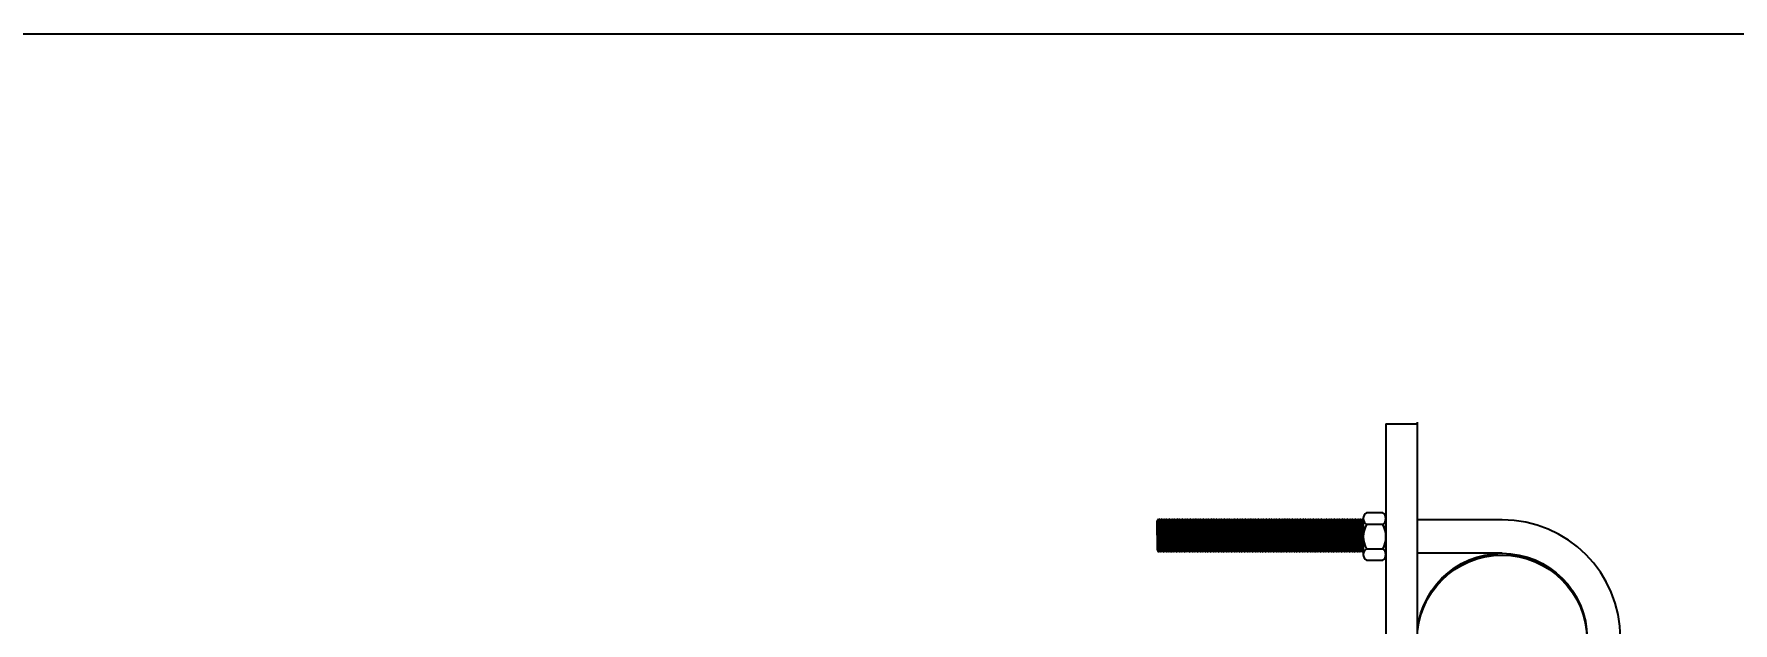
# Model space of a CAD drawing. Header units: millimetres. Extents: x -17263 to -7565, y 1486 to 4446.
# Drawn here: x -14830.4 to -14577.2, y 4358.4 to 4446.3 of the extents above; entities that cross this region are included whole.
import ezdxf
from ezdxf import colors
from ezdxf.entities.mleader import LeaderData, LeaderLine
from ezdxf.math import Vec2, Vec3

# ---------------------------------------------------------------- set-up
doc = ezdxf.new("R2010")
doc.units = ezdxf.units.MM
doc.layers.add('Canalización nueva', color=6, linetype='Continuous')
doc.styles.get("Standard").update_dxf_attribs({"font": 'arial.ttf'})

msp = doc.modelspace()

# ---------------------------------------------------------------- linework, layer by layer
msp.add_lwpolyline([(-15513.84, 4446.27), (-13588.84, 4446.27), (-13588.84, 3311.27), (-14463.84, 3311.27), (-14463.84, 3061.27), (-15513.84, 3061.27), (-15513.84, 4446.27)], close=True)
at = {"layer": 'Canalización nueva'}
for p, q in [((-14628.95, 4388.12), (-14628.95, 4188.96)), ((-14628.95, 4388.12), (-14624.29, 4388.12)), ((-14624.29, 4388.36), (-14624.29, 4188.96)), ((-14624.29, 4388.12), (-14624.29, 4373.22)), ((-14663.04, 4373.66), (-14662.85, 4373.94)), ((-14662.97, 4369.26), (-14663.04, 4373.66)), ((-14662.65, 4373.66), (-14662.85, 4373.94)), ((-14662.78, 4368.99), (-14662.85, 4373.94)), ((-14662.65, 4373.66), (-14662.46, 4373.94)), ((-14662.58, 4369.27), (-14662.65, 4373.66)), ((-14662.58, 4369.27), (-14662.65, 4373.66)), ((-14662.58, 4369.26), (-14662.65, 4373.66)), ((-14662.26, 4373.66), (-14662.46, 4373.94)), ((-14662.39, 4368.99), (-14662.46, 4373.94)), ((-14662.26, 4373.66), (-14662.07, 4373.94)), ((-14662.19, 4369.27), (-14662.26, 4373.66)), ((-14662.19, 4369.27), (-14662.26, 4373.66)), ((-14662.19, 4369.26), (-14662.26, 4373.66)), ((-14661.87, 4373.66), (-14662.07, 4373.94)), ((-14661.99, 4368.99), (-14662.07, 4373.94)), ((-14661.87, 4373.66), (-14661.68, 4373.94)), ((-14661.8, 4369.27), (-14661.87, 4373.66)), ((-14661.8, 4369.27), (-14661.87, 4373.66)), ((-14661.8, 4369.26), (-14661.87, 4373.66)), ((-14661.48, 4373.66), (-14661.68, 4373.94)), ((-14661.61, 4368.99), (-14661.68, 4373.94)), ((-14661.48, 4373.66), (-14661.29, 4373.94)), ((-14661.41, 4369.27), (-14661.48, 4373.66)), ((-14661.41, 4369.27), (-14661.48, 4373.66)), ((-14661.41, 4369.26), (-14661.48, 4373.66)), ((-14661.09, 4373.66), (-14661.29, 4373.94)), ((-14661.21, 4368.99), (-14661.29, 4373.94)), ((-14661.09, 4373.66), (-14660.9, 4373.94)), ((-14661.02, 4369.27), (-14661.09, 4373.66)), ((-14661.02, 4369.27), (-14661.09, 4373.66)), ((-14661.02, 4369.26), (-14661.09, 4373.66)), ((-14660.7, 4373.66), (-14660.9, 4373.94)), ((-14660.83, 4368.99), (-14660.9, 4373.94)), ((-14660.7, 4373.66), (-14660.51, 4373.94)), ((-14660.63, 4369.27), (-14660.7, 4373.66)), ((-14660.63, 4369.27), (-14660.7, 4373.66)), ((-14660.63, 4369.26), (-14660.7, 4373.66)), ((-14660.31, 4373.66), (-14660.51, 4373.94)), ((-14660.44, 4368.99), (-14660.51, 4373.94)), ((-14660.31, 4373.66), (-14660.12, 4373.94)), ((-14660.24, 4369.27), (-14660.31, 4373.66)), ((-14660.24, 4369.27), (-14660.31, 4373.66)), ((-14660.24, 4369.26), (-14660.31, 4373.66)), ((-14659.92, 4373.66), (-14660.12, 4373.94)), ((-14660.05, 4368.99), (-14660.12, 4373.94)), ((-14659.92, 4373.66), (-14659.73, 4373.94)), ((-14659.85, 4369.27), (-14659.92, 4373.66)), ((-14659.85, 4369.27), (-14659.92, 4373.66)), ((-14659.85, 4369.26), (-14659.92, 4373.66)), ((-14659.53, 4373.66), (-14659.73, 4373.94)), ((-14659.65, 4368.99), (-14659.73, 4373.94)), ((-14659.53, 4373.66), (-14659.34, 4373.94)), ((-14659.46, 4369.27), (-14659.53, 4373.66)), ((-14659.46, 4369.27), (-14659.53, 4373.66)), ((-14659.46, 4369.26), (-14659.53, 4373.66)), ((-14659.14, 4373.66), (-14659.34, 4373.94)), ((-14659.27, 4368.99), (-14659.34, 4373.94)), ((-14659.14, 4373.66), (-14658.95, 4373.94)), ((-14659.07, 4369.27), (-14659.14, 4373.66)), ((-14659.07, 4369.27), (-14659.14, 4373.66)), ((-14659.07, 4369.26), (-14659.14, 4373.66)), ((-14658.75, 4373.66), (-14658.95, 4373.94)), ((-14658.87, 4368.99), (-14658.95, 4373.94)), ((-14658.75, 4373.66), (-14658.56, 4373.94)), ((-14658.68, 4369.27), (-14658.75, 4373.66)), ((-14658.68, 4369.27), (-14658.75, 4373.66)), ((-14658.68, 4369.26), (-14658.75, 4373.66)), ((-14658.36, 4373.66), (-14658.56, 4373.94)), ((-14658.49, 4368.99), (-14658.56, 4373.94)), ((-14658.36, 4373.66), (-14658.17, 4373.94)), ((-14658.29, 4369.27), (-14658.36, 4373.66)), ((-14658.29, 4369.27), (-14658.36, 4373.66)), ((-14658.29, 4369.26), (-14658.36, 4373.66)), ((-14657.97, 4373.66), (-14658.17, 4373.94)), ((-14658.09, 4368.99), (-14658.17, 4373.94)), ((-14657.97, 4373.66), (-14657.78, 4373.94)), ((-14657.9, 4369.27), (-14657.97, 4373.66)), ((-14657.9, 4369.27), (-14657.97, 4373.66)), ((-14657.9, 4369.26), (-14657.97, 4373.66)), ((-14657.58, 4373.66), (-14657.78, 4373.94)), ((-14657.7, 4368.99), (-14657.78, 4373.94)), ((-14657.58, 4373.66), (-14657.39, 4373.94)), ((-14657.51, 4369.27), (-14657.58, 4373.66)), ((-14657.51, 4369.27), (-14657.58, 4373.66)), ((-14657.51, 4369.26), (-14657.58, 4373.66)), ((-14657.19, 4373.66), (-14657.39, 4373.94)), ((-14657.31, 4368.99), (-14657.39, 4373.94)), ((-14657.19, 4373.66), (-14657, 4373.94)), ((-14657.12, 4369.27), (-14657.19, 4373.66)), ((-14657.12, 4369.27), (-14657.19, 4373.66)), ((-14657.12, 4369.26), (-14657.19, 4373.66)), ((-14656.8, 4373.66), (-14657, 4373.94)), ((-14656.92, 4368.99), (-14657, 4373.94)), ((-14656.8, 4373.66), (-14656.61, 4373.94)), ((-14656.73, 4369.27), (-14656.8, 4373.66)), ((-14656.73, 4369.27), (-14656.8, 4373.66)), ((-14656.73, 4369.26), (-14656.8, 4373.66)), ((-14656.41, 4373.66), (-14656.61, 4373.94)), ((-14656.53, 4368.99), (-14656.61, 4373.94)), ((-14656.41, 4373.66), (-14656.22, 4373.94)), ((-14656.34, 4369.27), (-14656.41, 4373.66)), ((-14656.34, 4369.27), (-14656.41, 4373.66)), ((-14656.34, 4369.26), (-14656.41, 4373.66)), ((-14656.02, 4373.66), (-14656.22, 4373.94)), ((-14656.14, 4368.99), (-14656.22, 4373.94)), ((-14656.02, 4373.66), (-14655.83, 4373.94)), ((-14655.95, 4369.27), (-14656.02, 4373.66)), ((-14655.95, 4369.27), (-14656.02, 4373.66)), ((-14655.95, 4369.26), (-14656.02, 4373.66)), ((-14655.63, 4373.66), (-14655.83, 4373.94)), ((-14655.75, 4368.99), (-14655.83, 4373.94)), ((-14655.63, 4373.66), (-14655.44, 4373.94)), ((-14655.56, 4369.27), (-14655.63, 4373.66)), ((-14655.56, 4369.27), (-14655.63, 4373.66)), ((-14655.56, 4369.26), (-14655.63, 4373.66)), ((-14655.24, 4373.66), (-14655.44, 4373.94)), ((-14655.36, 4368.99), (-14655.44, 4373.94)), ((-14655.24, 4373.66), (-14655.05, 4373.94)), ((-14655.17, 4369.27), (-14655.24, 4373.66)), ((-14655.17, 4369.27), (-14655.24, 4373.66)), ((-14655.17, 4369.26), (-14655.24, 4373.66)), ((-14654.85, 4373.66), (-14655.05, 4373.94)), ((-14654.97, 4368.99), (-14655.05, 4373.94)), ((-14654.85, 4373.66), (-14654.66, 4373.94)), ((-14654.78, 4369.27), (-14654.85, 4373.66)), ((-14654.78, 4369.27), (-14654.85, 4373.66)), ((-14654.78, 4369.26), (-14654.85, 4373.66)), ((-14654.46, 4373.66), (-14654.66, 4373.94)), ((-14654.58, 4368.99), (-14654.66, 4373.94)), ((-14654.46, 4373.66), (-14654.27, 4373.94)), ((-14654.39, 4369.27), (-14654.46, 4373.66)), ((-14654.39, 4369.27), (-14654.46, 4373.66)), ((-14654.39, 4369.26), (-14654.46, 4373.66)), ((-14654.07, 4373.66), (-14654.27, 4373.94)), ((-14654.19, 4368.99), (-14654.27, 4373.94)), ((-14654.07, 4373.66), (-14653.88, 4373.94)), ((-14654, 4369.27), (-14654.07, 4373.66)), ((-14654, 4369.27), (-14654.07, 4373.66)), ((-14654, 4369.26), (-14654.07, 4373.66)), ((-14653.68, 4373.66), (-14653.88, 4373.94)), ((-14653.8, 4368.99), (-14653.88, 4373.94)), ((-14653.68, 4373.66), (-14653.49, 4373.94)), ((-14653.61, 4369.27), (-14653.68, 4373.66)), ((-14653.61, 4369.27), (-14653.68, 4373.66)), ((-14653.61, 4369.26), (-14653.68, 4373.66)), ((-14653.29, 4373.66), (-14653.49, 4373.94)), ((-14653.41, 4368.99), (-14653.49, 4373.94)), ((-14653.29, 4373.66), (-14653.1, 4373.94)), ((-14653.22, 4369.27), (-14653.29, 4373.66)), ((-14653.22, 4369.27), (-14653.29, 4373.66)), ((-14653.22, 4369.26), (-14653.29, 4373.66)), ((-14652.9, 4373.66), (-14653.1, 4373.94)), ((-14653.02, 4368.99), (-14653.1, 4373.94)), ((-14652.9, 4373.66), (-14652.71, 4373.94)), ((-14652.83, 4369.27), (-14652.9, 4373.66)), ((-14652.83, 4369.27), (-14652.9, 4373.66)), ((-14652.83, 4369.26), (-14652.9, 4373.66)), ((-14652.51, 4373.66), (-14652.71, 4373.94)), ((-14652.63, 4368.99), (-14652.71, 4373.94)), ((-14652.51, 4373.66), (-14652.32, 4373.94)), ((-14652.44, 4369.27), (-14652.51, 4373.66)), ((-14652.44, 4369.27), (-14652.51, 4373.66)), ((-14652.44, 4369.26), (-14652.51, 4373.66)), ((-14652.12, 4373.66), (-14652.32, 4373.94)), ((-14652.24, 4368.99), (-14652.32, 4373.94)), ((-14652.12, 4373.66), (-14651.92, 4373.94)), ((-14652.05, 4369.27), (-14652.12, 4373.66)), ((-14652.05, 4369.27), (-14652.12, 4373.66)), ((-14652.05, 4369.26), (-14652.12, 4373.66)), ((-14651.73, 4373.66), (-14651.92, 4373.94)), ((-14651.85, 4368.99), (-14651.92, 4373.94)), ((-14651.73, 4373.66), (-14651.54, 4373.94)), ((-14651.66, 4369.27), (-14651.73, 4373.66)), ((-14651.66, 4369.27), (-14651.73, 4373.66)), ((-14651.66, 4369.26), (-14651.73, 4373.66)), ((-14651.34, 4373.66), (-14651.54, 4373.94)), ((-14651.46, 4368.99), (-14651.54, 4373.94)), ((-14651.27, 4369.27), (-14651.34, 4373.66)), ((-14651.27, 4369.27), (-14651.34, 4373.66)), ((-14651.33, 4373.66), (-14651.14, 4373.94)), ((-14651.27, 4369.26), (-14651.33, 4373.66)), ((-14650.94, 4373.66), (-14651.14, 4373.94)), ((-14651.07, 4368.99), (-14651.14, 4373.94)), ((-14650.94, 4373.66), (-14650.75, 4373.94)), ((-14650.88, 4369.27), (-14650.94, 4373.66)), ((-14650.88, 4369.27), (-14650.94, 4373.66)), ((-14650.88, 4369.26), (-14650.94, 4373.66)), ((-14650.55, 4373.66), (-14650.75, 4373.94)), ((-14650.68, 4368.99), (-14650.75, 4373.94)), ((-14650.55, 4373.66), (-14650.36, 4373.94)), ((-14650.49, 4369.27), (-14650.55, 4373.66)), ((-14650.49, 4369.27), (-14650.55, 4373.66)), ((-14650.49, 4369.26), (-14650.55, 4373.66)), ((-14650.16, 4373.66), (-14650.36, 4373.94)), ((-14650.29, 4368.99), (-14650.36, 4373.94)), ((-14650.16, 4373.66), (-14649.97, 4373.94)), ((-14650.1, 4369.27), (-14650.16, 4373.66)), ((-14650.1, 4369.27), (-14650.16, 4373.66)), ((-14650.1, 4369.26), (-14650.16, 4373.66)), ((-14649.77, 4373.66), (-14649.97, 4373.94)), ((-14649.9, 4368.99), (-14649.97, 4373.94)), ((-14649.77, 4373.66), (-14649.58, 4373.94)), ((-14649.71, 4369.27), (-14649.77, 4373.66)), ((-14649.71, 4369.27), (-14649.77, 4373.66)), ((-14649.7, 4369.26), (-14649.77, 4373.66)), ((-14649.38, 4373.66), (-14649.58, 4373.94)), ((-14649.51, 4368.99), (-14649.58, 4373.94)), ((-14649.38, 4373.66), (-14649.19, 4373.94)), ((-14649.31, 4369.27), (-14649.38, 4373.66)), ((-14649.31, 4369.27), (-14649.38, 4373.66)), ((-14649.32, 4369.26), (-14649.38, 4373.66)), ((-14648.99, 4373.66), (-14649.19, 4373.94)), ((-14649.12, 4368.99), (-14649.19, 4373.94)), ((-14648.99, 4373.66), (-14648.8, 4373.94)), ((-14648.93, 4369.27), (-14648.99, 4373.66)), ((-14648.93, 4369.27), (-14648.99, 4373.66)), ((-14648.92, 4369.26), (-14648.99, 4373.66)), ((-14648.6, 4373.66), (-14648.8, 4373.94)), ((-14648.72, 4368.99), (-14648.8, 4373.94)), ((-14648.6, 4373.66), (-14648.41, 4373.94)), ((-14648.53, 4369.27), (-14648.6, 4373.66)), ((-14648.53, 4369.27), (-14648.6, 4373.66)), ((-14648.53, 4369.26), (-14648.6, 4373.66)), ((-14648.21, 4373.66), (-14648.41, 4373.94)), ((-14648.33, 4368.99), (-14648.41, 4373.94)), ((-14648.21, 4373.66), (-14648.02, 4373.94)), ((-14648.14, 4369.27), (-14648.21, 4373.66)), ((-14648.14, 4369.27), (-14648.21, 4373.66)), ((-14648.14, 4369.26), (-14648.21, 4373.66)), ((-14647.82, 4373.66), (-14648.02, 4373.94)), ((-14647.94, 4368.99), (-14648.02, 4373.94)), ((-14647.82, 4373.66), (-14647.63, 4373.94)), ((-14647.75, 4369.27), (-14647.82, 4373.66)), ((-14647.75, 4369.27), (-14647.82, 4373.66)), ((-14647.75, 4369.26), (-14647.82, 4373.66)), ((-14647.43, 4373.66), (-14647.63, 4373.94)), ((-14647.55, 4368.99), (-14647.63, 4373.94)), ((-14647.43, 4373.66), (-14647.24, 4373.94)), ((-14647.36, 4369.27), (-14647.43, 4373.66)), ((-14647.36, 4369.27), (-14647.43, 4373.66)), ((-14647.36, 4369.26), (-14647.43, 4373.66)), ((-14647.04, 4373.66), (-14647.24, 4373.94)), ((-14647.16, 4368.99), (-14647.24, 4373.94)), ((-14647.04, 4373.66), (-14646.85, 4373.94)), ((-14646.97, 4369.27), (-14647.04, 4373.66)), ((-14646.97, 4369.27), (-14647.04, 4373.66)), ((-14646.97, 4369.26), (-14647.04, 4373.66)), ((-14646.65, 4373.66), (-14646.85, 4373.94)), ((-14646.77, 4368.99), (-14646.85, 4373.94)), ((-14646.65, 4373.66), (-14646.46, 4373.94)), ((-14646.58, 4369.27), (-14646.65, 4373.66)), ((-14646.58, 4369.27), (-14646.65, 4373.66)), ((-14646.58, 4369.26), (-14646.65, 4373.66)), ((-14646.26, 4373.66), (-14646.46, 4373.94)), ((-14646.38, 4368.99), (-14646.46, 4373.94)), ((-14646.26, 4373.66), (-14646.07, 4373.94)), ((-14646.19, 4369.27), (-14646.26, 4373.66)), ((-14646.19, 4369.27), (-14646.26, 4373.66)), ((-14646.19, 4369.26), (-14646.26, 4373.66)), ((-14645.87, 4373.66), (-14646.07, 4373.94)), ((-14645.99, 4368.99), (-14646.07, 4373.94)), ((-14645.87, 4373.66), (-14645.68, 4373.94)), ((-14645.8, 4369.27), (-14645.87, 4373.66)), ((-14645.8, 4369.27), (-14645.87, 4373.66)), ((-14645.8, 4369.26), (-14645.87, 4373.66)), ((-14645.48, 4373.66), (-14645.68, 4373.94)), ((-14645.6, 4368.99), (-14645.68, 4373.94)), ((-14645.48, 4373.66), (-14645.29, 4373.94)), ((-14645.41, 4369.27), (-14645.48, 4373.66)), ((-14645.41, 4369.27), (-14645.48, 4373.66)), ((-14645.41, 4369.26), (-14645.48, 4373.66)), ((-14645.09, 4373.66), (-14645.29, 4373.94)), ((-14645.21, 4368.99), (-14645.29, 4373.94)), ((-14645.09, 4373.66), (-14644.9, 4373.94)), ((-14645.02, 4369.27), (-14645.09, 4373.66)), ((-14645.02, 4369.27), (-14645.09, 4373.66)), ((-14645.02, 4369.26), (-14645.09, 4373.66)), ((-14644.7, 4373.66), (-14644.9, 4373.94)), ((-14644.82, 4368.99), (-14644.9, 4373.94)), ((-14644.7, 4373.66), (-14644.51, 4373.94)), ((-14644.63, 4369.27), (-14644.7, 4373.66)), ((-14644.63, 4369.27), (-14644.7, 4373.66)), ((-14644.63, 4369.26), (-14644.7, 4373.66)), ((-14644.31, 4373.66), (-14644.51, 4373.94)), ((-14644.43, 4368.99), (-14644.51, 4373.94)), ((-14644.31, 4373.66), (-14644.12, 4373.94)), ((-14644.24, 4369.27), (-14644.31, 4373.66)), ((-14644.24, 4369.27), (-14644.31, 4373.66)), ((-14644.24, 4369.26), (-14644.31, 4373.66)), ((-14643.92, 4373.66), (-14644.12, 4373.94)), ((-14644.04, 4368.99), (-14644.12, 4373.94)), ((-14643.92, 4373.66), (-14643.73, 4373.94)), ((-14643.85, 4369.27), (-14643.92, 4373.66)), ((-14643.85, 4369.27), (-14643.92, 4373.66)), ((-14643.85, 4369.26), (-14643.92, 4373.66)), ((-14643.53, 4373.66), (-14643.73, 4373.94)), ((-14643.65, 4368.99), (-14643.73, 4373.94)), ((-14643.53, 4373.66), (-14643.34, 4373.94)), ((-14643.46, 4369.27), (-14643.53, 4373.66)), ((-14643.46, 4369.27), (-14643.53, 4373.66)), ((-14643.46, 4369.26), (-14643.53, 4373.66)), ((-14643.14, 4373.66), (-14643.34, 4373.94)), ((-14643.26, 4368.99), (-14643.34, 4373.94)), ((-14643.14, 4373.66), (-14642.95, 4373.94)), ((-14643.07, 4369.27), (-14643.14, 4373.66)), ((-14643.07, 4369.27), (-14643.14, 4373.66)), ((-14643.07, 4369.26), (-14643.14, 4373.66)), ((-14642.75, 4373.66), (-14642.95, 4373.94)), ((-14642.87, 4368.99), (-14642.95, 4373.94)), ((-14642.75, 4373.66), (-14642.56, 4373.94)), ((-14642.68, 4369.27), (-14642.75, 4373.66)), ((-14642.68, 4369.27), (-14642.75, 4373.66)), ((-14642.68, 4369.26), (-14642.75, 4373.66)), ((-14642.36, 4373.66), (-14642.56, 4373.94)), ((-14642.48, 4368.99), (-14642.56, 4373.94)), ((-14642.36, 4373.66), (-14642.17, 4373.94)), ((-14642.29, 4369.27), (-14642.36, 4373.66)), ((-14642.29, 4369.27), (-14642.36, 4373.66)), ((-14642.29, 4369.26), (-14642.36, 4373.66)), ((-14641.97, 4373.66), (-14642.17, 4373.94)), ((-14642.09, 4368.99), (-14642.17, 4373.94)), ((-14641.97, 4373.66), (-14641.78, 4373.94)), ((-14641.9, 4369.27), (-14641.97, 4373.66)), ((-14641.9, 4369.27), (-14641.97, 4373.66)), ((-14641.9, 4369.26), (-14641.97, 4373.66)), ((-14641.58, 4373.66), (-14641.78, 4373.94)), ((-14641.7, 4368.99), (-14641.78, 4373.94)), ((-14641.58, 4373.66), (-14641.39, 4373.94)), ((-14641.51, 4369.27), (-14641.58, 4373.66)), ((-14641.51, 4369.27), (-14641.58, 4373.66)), ((-14641.51, 4369.26), (-14641.58, 4373.66)), ((-14641.19, 4373.66), (-14641.39, 4373.94)), ((-14641.31, 4368.99), (-14641.39, 4373.94)), ((-14641.19, 4373.66), (-14641, 4373.94)), ((-14641.12, 4369.27), (-14641.19, 4373.66)), ((-14641.12, 4369.27), (-14641.19, 4373.66)), ((-14641.12, 4369.26), (-14641.19, 4373.66)), ((-14640.8, 4373.66), (-14641, 4373.94)), ((-14640.92, 4368.99), (-14641, 4373.94)), ((-14640.8, 4373.66), (-14640.61, 4373.94)), ((-14640.73, 4369.27), (-14640.8, 4373.66)), ((-14640.73, 4369.27), (-14640.8, 4373.66)), ((-14640.73, 4369.26), (-14640.8, 4373.66)), ((-14640.41, 4373.66), (-14640.61, 4373.94)), ((-14640.53, 4368.99), (-14640.61, 4373.94)), ((-14640.41, 4373.66), (-14640.22, 4373.94)), ((-14640.34, 4369.27), (-14640.41, 4373.66)), ((-14640.34, 4369.27), (-14640.41, 4373.66)), ((-14640.34, 4369.26), (-14640.41, 4373.66)), ((-14640.02, 4373.66), (-14640.22, 4373.94)), ((-14640.14, 4368.99), (-14640.22, 4373.94)), ((-14640.02, 4373.66), (-14639.83, 4373.94)), ((-14639.95, 4369.27), (-14640.02, 4373.66)), ((-14639.95, 4369.27), (-14640.02, 4373.66)), ((-14639.95, 4369.26), (-14640.02, 4373.66)), ((-14639.63, 4373.66), (-14639.83, 4373.94)), ((-14639.75, 4368.99), (-14639.83, 4373.94)), ((-14639.63, 4373.66), (-14639.43, 4373.94)), ((-14639.56, 4369.27), (-14639.63, 4373.66)), ((-14639.56, 4369.27), (-14639.63, 4373.66)), ((-14639.56, 4369.26), (-14639.63, 4373.66)), ((-14639.24, 4373.66), (-14639.43, 4373.94)), ((-14639.36, 4368.99), (-14639.43, 4373.94)), ((-14639.24, 4373.66), (-14639.04, 4373.94)), ((-14639.17, 4369.27), (-14639.24, 4373.66)), ((-14639.17, 4369.27), (-14639.24, 4373.66)), ((-14639.17, 4369.26), (-14639.24, 4373.66)), ((-14638.85, 4373.66), (-14639.04, 4373.94)), ((-14638.97, 4368.99), (-14639.04, 4373.94)), ((-14638.85, 4373.66), (-14638.65, 4373.94)), ((-14638.78, 4369.27), (-14638.85, 4373.66)), ((-14638.78, 4369.27), (-14638.85, 4373.66)), ((-14638.78, 4369.26), (-14638.85, 4373.66)), ((-14638.45, 4373.66), (-14638.65, 4373.94)), ((-14638.58, 4368.99), (-14638.65, 4373.94)), ((-14638.46, 4373.66), (-14638.26, 4373.94)), ((-14638.39, 4369.26), (-14638.46, 4373.66)), ((-14638.39, 4369.27), (-14638.45, 4373.66)), ((-14638.39, 4369.27), (-14638.45, 4373.66)), ((-14638.07, 4373.66), (-14638.26, 4373.94)), ((-14638.19, 4368.99), (-14638.26, 4373.94)), ((-14638, 4369.27), (-14638.07, 4373.66)), ((-14638, 4369.27), (-14638.07, 4373.66)), ((-14638.06, 4373.66), (-14637.87, 4373.94)), ((-14638, 4369.26), (-14638.06, 4373.66)), ((-14637.67, 4373.66), (-14637.87, 4373.94)), ((-14637.8, 4368.99), (-14637.87, 4373.94)), ((-14637.68, 4373.66), (-14637.48, 4373.94)), ((-14637.61, 4369.26), (-14637.68, 4373.66)), ((-14637.61, 4369.27), (-14637.67, 4373.66)), ((-14637.61, 4369.27), (-14637.67, 4373.66)), ((-14637.29, 4373.66), (-14637.48, 4373.94)), ((-14637.41, 4368.99), (-14637.48, 4373.94)), ((-14637.22, 4369.27), (-14637.29, 4373.66)), ((-14637.22, 4369.27), (-14637.29, 4373.66)), ((-14637.28, 4373.66), (-14637.09, 4373.94)), ((-14637.21, 4369.26), (-14637.28, 4373.66)), ((-14636.89, 4373.66), (-14637.09, 4373.94)), ((-14637.02, 4368.99), (-14637.09, 4373.94)), ((-14636.89, 4373.66), (-14636.7, 4373.94)), ((-14636.82, 4369.27), (-14636.89, 4373.66)), ((-14636.82, 4369.27), (-14636.89, 4373.66)), ((-14636.83, 4369.26), (-14636.89, 4373.66)), ((-14636.5, 4373.66), (-14636.7, 4373.94)), ((-14636.63, 4368.99), (-14636.7, 4373.94)), ((-14636.5, 4373.66), (-14636.31, 4373.94)), ((-14636.43, 4369.27), (-14636.5, 4373.66)), ((-14636.43, 4369.27), (-14636.5, 4373.66)), ((-14636.43, 4369.26), (-14636.5, 4373.66)), ((-14636.11, 4373.66), (-14636.31, 4373.94)), ((-14636.24, 4368.99), (-14636.31, 4373.94)), ((-14636.11, 4373.66), (-14635.92, 4373.94)), ((-14636.04, 4369.27), (-14636.11, 4373.66)), ((-14636.04, 4369.27), (-14636.11, 4373.66)), ((-14636.05, 4369.26), (-14636.11, 4373.66)), ((-14635.72, 4373.66), (-14635.92, 4373.94)), ((-14635.85, 4368.99), (-14635.92, 4373.94)), ((-14635.72, 4373.66), (-14635.53, 4373.94)), ((-14635.65, 4369.27), (-14635.72, 4373.66)), ((-14635.65, 4369.27), (-14635.72, 4373.66)), ((-14635.65, 4369.26), (-14635.72, 4373.66)), ((-14635.33, 4373.66), (-14635.53, 4373.94)), ((-14635.46, 4368.99), (-14635.53, 4373.94)), ((-14635.33, 4373.66), (-14635.14, 4373.94)), ((-14635.26, 4369.27), (-14635.33, 4373.66)), ((-14635.26, 4369.27), (-14635.33, 4373.66)), ((-14635.27, 4369.26), (-14635.33, 4373.66)), ((-14634.94, 4373.66), (-14635.14, 4373.94)), ((-14635.07, 4368.99), (-14635.14, 4373.94)), ((-14634.94, 4373.66), (-14634.76, 4373.94)), ((-14634.94, 4373.66), (-14634.75, 4373.94)), ((-14634.87, 4369.27), (-14634.94, 4373.66)), ((-14634.87, 4369.27), (-14634.94, 4373.66)), ((-14634.55, 4373.66), (-14634.75, 4373.94)), ((-14634.67, 4368.99), (-14634.75, 4373.94)), ((-14634.48, 4369.27), (-14634.55, 4373.66)), ((-14634.48, 4369.27), (-14634.55, 4373.66)), ((-14634.54, 4373.66), (-14634.35, 4373.94)), ((-14634.48, 4369.26), (-14634.54, 4373.66)), ((-14634.15, 4373.66), (-14634.35, 4373.94)), ((-14634.28, 4368.99), (-14634.35, 4373.94)), ((-14634.15, 4373.66), (-14633.96, 4373.94)), ((-14634.09, 4369.27), (-14634.15, 4373.66)), ((-14634.09, 4369.27), (-14634.15, 4373.66)), ((-14634.09, 4369.26), (-14634.15, 4373.66)), ((-14633.76, 4373.66), (-14633.96, 4373.94)), ((-14633.89, 4368.99), (-14633.96, 4373.94)), ((-14633.76, 4373.66), (-14633.57, 4373.94)), ((-14633.7, 4369.27), (-14633.76, 4373.66)), ((-14633.7, 4369.27), (-14633.76, 4373.66)), ((-14633.7, 4369.26), (-14633.76, 4373.66)), ((-14633.37, 4373.66), (-14633.57, 4373.94)), ((-14633.5, 4368.99), (-14633.57, 4373.94)), ((-14633.37, 4373.66), (-14633.18, 4373.94)), ((-14633.31, 4369.27), (-14633.37, 4373.66)), ((-14633.31, 4369.27), (-14633.37, 4373.66)), ((-14633.31, 4369.26), (-14633.37, 4373.66)), ((-14632.98, 4373.66), (-14633.18, 4373.94)), ((-14633.11, 4368.99), (-14633.18, 4373.94)), ((-14632.98, 4373.66), (-14632.79, 4373.94)), ((-14632.92, 4369.27), (-14632.98, 4373.66)), ((-14632.92, 4369.27), (-14632.98, 4373.66)), ((-14632.92, 4369.26), (-14632.98, 4373.66)), ((-14632.59, 4373.66), (-14632.79, 4373.94)), ((-14632.72, 4368.99), (-14632.79, 4373.94)), ((-14632.59, 4373.66), (-14632.4, 4373.94)), ((-14632.53, 4369.27), (-14632.59, 4373.66)), ((-14632.53, 4369.27), (-14632.59, 4373.66)), ((-14632.53, 4369.26), (-14632.59, 4373.66)), ((-14632.32, 4373.83), (-14632.4, 4373.94)), ((-14632.33, 4368.99), (-14632.4, 4373.94)), ((-14632.32, 4373.98), (-14632.32, 4368.99)), ((-14632.31, 4373.98), (-14632.31, 4368.61)), ((-14629.4, 4374.85), (-14631.85, 4374.85)), ((-14628.95, 4368.61), (-14628.95, 4373.93)), ((-14628.95, 4373.79), (-14628.95, 4368.8)), ((-14611.62, 4373.79), (-14624.29, 4373.79)), ((-14624.29, 4373.79), (-14624.29, 4368.8)), ((-14629.38, 4373.11), (-14631.82, 4373.11)), ((-14662.97, 4369.26), (-14662.78, 4368.99)), ((-14662.58, 4369.27), (-14662.78, 4368.99)), ((-14662.58, 4369.26), (-14662.39, 4368.99)), ((-14662.19, 4369.27), (-14662.39, 4368.99)), ((-14662.19, 4369.26), (-14661.99, 4368.99)), ((-14661.8, 4369.27), (-14661.99, 4368.99)), ((-14661.8, 4369.26), (-14661.61, 4368.99)), ((-14661.41, 4369.27), (-14661.61, 4368.99)), ((-14661.41, 4369.26), (-14661.21, 4368.99)), ((-14661.02, 4369.27), (-14661.21, 4368.99)), ((-14661.02, 4369.26), (-14660.83, 4368.99)), ((-14660.63, 4369.27), (-14660.83, 4368.99)), ((-14660.63, 4369.26), (-14660.44, 4368.99)), ((-14660.24, 4369.27), (-14660.44, 4368.99)), ((-14660.24, 4369.26), (-14660.05, 4368.99)), ((-14659.85, 4369.27), (-14660.05, 4368.99)), ((-14659.85, 4369.26), (-14659.65, 4368.99)), ((-14659.46, 4369.27), (-14659.65, 4368.99)), ((-14659.46, 4369.26), (-14659.27, 4368.99)), ((-14659.07, 4369.27), (-14659.27, 4368.99)), ((-14659.07, 4369.26), (-14658.87, 4368.99)), ((-14658.68, 4369.27), (-14658.87, 4368.99)), ((-14658.68, 4369.26), (-14658.49, 4368.99)), ((-14658.29, 4369.27), (-14658.49, 4368.99)), ((-14658.29, 4369.26), (-14658.09, 4368.99)), ((-14657.9, 4369.27), (-14658.09, 4368.99)), ((-14657.9, 4369.26), (-14657.7, 4368.99)), ((-14657.51, 4369.27), (-14657.7, 4368.99)), ((-14657.51, 4369.26), (-14657.31, 4368.99)), ((-14657.12, 4369.27), (-14657.31, 4368.99)), ((-14657.12, 4369.26), (-14656.92, 4368.99)), ((-14656.73, 4369.27), (-14656.92, 4368.99)), ((-14656.73, 4369.26), (-14656.53, 4368.99)), ((-14656.34, 4369.27), (-14656.53, 4368.99)), ((-14656.34, 4369.26), (-14656.14, 4368.99)), ((-14655.95, 4369.27), (-14656.14, 4368.99)), ((-14655.95, 4369.26), (-14655.75, 4368.99)), ((-14655.56, 4369.27), (-14655.75, 4368.99)), ((-14655.56, 4369.26), (-14655.36, 4368.99)), ((-14655.17, 4369.27), (-14655.36, 4368.99)), ((-14655.17, 4369.26), (-14654.97, 4368.99)), ((-14654.78, 4369.27), (-14654.97, 4368.99)), ((-14654.78, 4369.26), (-14654.58, 4368.99)), ((-14654.39, 4369.27), (-14654.58, 4368.99)), ((-14654.39, 4369.26), (-14654.19, 4368.99)), ((-14654, 4369.27), (-14654.19, 4368.99)), ((-14654, 4369.26), (-14653.8, 4368.99)), ((-14653.61, 4369.27), (-14653.8, 4368.99)), ((-14653.61, 4369.26), (-14653.41, 4368.99)), ((-14653.22, 4369.27), (-14653.41, 4368.99)), ((-14653.22, 4369.26), (-14653.02, 4368.99)), ((-14652.83, 4369.27), (-14653.02, 4368.99)), ((-14652.83, 4369.26), (-14652.63, 4368.99)), ((-14652.44, 4369.27), (-14652.63, 4368.99)), ((-14652.44, 4369.26), (-14652.24, 4368.99)), ((-14652.05, 4369.27), (-14652.24, 4368.99)), ((-14652.05, 4369.26), (-14651.85, 4368.99)), ((-14651.66, 4369.27), (-14651.85, 4368.99)), ((-14651.66, 4369.26), (-14651.46, 4368.99)), ((-14651.27, 4369.27), (-14651.46, 4368.99)), ((-14651.27, 4369.26), (-14651.07, 4368.99)), ((-14650.88, 4369.27), (-14651.07, 4368.99)), ((-14650.88, 4369.26), (-14650.68, 4368.99)), ((-14650.49, 4369.27), (-14650.68, 4368.99)), ((-14650.49, 4369.26), (-14650.29, 4368.99)), ((-14650.1, 4369.27), (-14650.29, 4368.99)), ((-14650.1, 4369.26), (-14649.9, 4368.99)), ((-14649.71, 4369.27), (-14649.9, 4368.99)), ((-14649.7, 4369.26), (-14649.51, 4368.99)), ((-14649.31, 4369.27), (-14649.51, 4368.99)), ((-14649.32, 4369.26), (-14649.12, 4368.99)), ((-14648.93, 4369.27), (-14649.12, 4368.99)), ((-14648.92, 4369.26), (-14648.72, 4368.99)), ((-14648.53, 4369.27), (-14648.72, 4368.99)), ((-14648.53, 4369.26), (-14648.33, 4368.99)), ((-14648.14, 4369.27), (-14648.33, 4368.99)), ((-14648.14, 4369.26), (-14647.94, 4368.99)), ((-14647.75, 4369.27), (-14647.94, 4368.99)), ((-14647.75, 4369.26), (-14647.55, 4368.99)), ((-14647.36, 4369.27), (-14647.55, 4368.99)), ((-14647.36, 4369.26), (-14647.16, 4368.99)), ((-14646.97, 4369.27), (-14647.16, 4368.99)), ((-14646.97, 4369.26), (-14646.77, 4368.99)), ((-14646.58, 4369.27), (-14646.77, 4368.99)), ((-14646.58, 4369.26), (-14646.38, 4368.99)), ((-14646.19, 4369.27), (-14646.38, 4368.99)), ((-14646.19, 4369.26), (-14645.99, 4368.99)), ((-14645.8, 4369.27), (-14645.99, 4368.99)), ((-14645.8, 4369.26), (-14645.6, 4368.99)), ((-14645.41, 4369.27), (-14645.6, 4368.99)), ((-14645.41, 4369.26), (-14645.21, 4368.99)), ((-14645.02, 4369.27), (-14645.21, 4368.99)), ((-14645.02, 4369.26), (-14644.82, 4368.99)), ((-14644.63, 4369.27), (-14644.82, 4368.99)), ((-14644.63, 4369.26), (-14644.43, 4368.99)), ((-14644.24, 4369.27), (-14644.43, 4368.99)), ((-14644.24, 4369.26), (-14644.04, 4368.99)), ((-14643.85, 4369.27), (-14644.04, 4368.99)), ((-14643.85, 4369.26), (-14643.65, 4368.99)), ((-14643.46, 4369.27), (-14643.65, 4368.99)), ((-14643.46, 4369.26), (-14643.26, 4368.99)), ((-14643.07, 4369.27), (-14643.26, 4368.99)), ((-14643.07, 4369.26), (-14642.87, 4368.99)), ((-14642.68, 4369.27), (-14642.87, 4368.99)), ((-14642.68, 4369.26), (-14642.48, 4368.99)), ((-14642.29, 4369.27), (-14642.48, 4368.99)), ((-14642.29, 4369.26), (-14642.09, 4368.99)), ((-14641.9, 4369.27), (-14642.09, 4368.99)), ((-14641.9, 4369.26), (-14641.7, 4368.99)), ((-14641.51, 4369.27), (-14641.7, 4368.99)), ((-14641.51, 4369.26), (-14641.31, 4368.99)), ((-14641.12, 4369.27), (-14641.31, 4368.99)), ((-14641.12, 4369.26), (-14640.92, 4368.99)), ((-14640.73, 4369.27), (-14640.92, 4368.99)), ((-14640.73, 4369.26), (-14640.53, 4368.99)), ((-14640.34, 4369.27), (-14640.53, 4368.99)), ((-14640.34, 4369.26), (-14640.14, 4368.99)), ((-14639.95, 4369.27), (-14640.14, 4368.99)), ((-14639.95, 4369.26), (-14639.75, 4368.99)), ((-14639.56, 4369.27), (-14639.75, 4368.99)), ((-14639.56, 4369.26), (-14639.36, 4368.99)), ((-14639.17, 4369.27), (-14639.36, 4368.99)), ((-14639.17, 4369.26), (-14638.97, 4368.99)), ((-14638.78, 4369.27), (-14638.97, 4368.99)), ((-14638.78, 4369.26), (-14638.58, 4368.99)), ((-14638.39, 4369.27), (-14638.58, 4368.99)), ((-14638.39, 4369.26), (-14638.19, 4368.99)), ((-14638, 4369.27), (-14638.19, 4368.99)), ((-14638, 4369.26), (-14637.8, 4368.99)), ((-14637.61, 4369.27), (-14637.8, 4368.99)), ((-14637.61, 4369.26), (-14637.41, 4368.99)), ((-14637.22, 4369.27), (-14637.41, 4368.99)), ((-14637.21, 4369.26), (-14637.02, 4368.99)), ((-14636.82, 4369.27), (-14637.02, 4368.99)), ((-14636.83, 4369.26), (-14636.63, 4368.99)), ((-14636.43, 4369.27), (-14636.63, 4368.99)), ((-14636.43, 4369.26), (-14636.24, 4368.99)), ((-14636.04, 4369.27), (-14636.24, 4368.99)), ((-14636.05, 4369.26), (-14635.85, 4368.99)), ((-14635.65, 4369.27), (-14635.85, 4368.99)), ((-14635.65, 4369.26), (-14635.46, 4368.99)), ((-14635.26, 4369.27), (-14635.46, 4368.99)), ((-14635.27, 4369.26), (-14635.07, 4368.99)), ((-14634.87, 4369.27), (-14635.07, 4368.99)), ((-14634.87, 4369.27), (-14634.67, 4368.99)), ((-14634.87, 4369.26), (-14634.67, 4368.99)), ((-14634.48, 4369.27), (-14634.67, 4368.99)), ((-14634.48, 4369.26), (-14634.28, 4368.99)), ((-14634.09, 4369.27), (-14634.28, 4368.99)), ((-14634.09, 4369.26), (-14633.89, 4368.99)), ((-14633.7, 4369.27), (-14633.89, 4368.99)), ((-14633.7, 4369.26), (-14633.5, 4368.99)), ((-14633.31, 4369.27), (-14633.5, 4368.99)), ((-14633.31, 4369.26), (-14633.11, 4368.99)), ((-14632.92, 4369.27), (-14633.11, 4368.99)), ((-14632.92, 4369.26), (-14632.72, 4368.99)), ((-14632.53, 4369.27), (-14632.72, 4368.99)), ((-14632.53, 4369.26), (-14632.33, 4368.99)), ((-14632.32, 4369), (-14632.33, 4368.99)), ((-14629.38, 4369.44), (-14631.82, 4369.44)), ((-14611.62, 4368.8), (-14624.29, 4368.8)), ((-14631.85, 4367.77), (-14629.4, 4367.77))]:
    msp.add_line(p, q, dxfattribs=at)
at = {"layer": 'Canalización nueva', "ltscale": 25}
msp.add_line((-14628.95, 4368.61), (-14628.95, 4373.98), dxfattribs=at)
at = {"layer": 'Canalización nueva'}
for centre in [(-14611.62, 4356.13), (-14611.63, 4355.86)]:
    msp.add_circle(centre, 12.67, dxfattribs=at)
for centre, radius, start, end in [((-14631.26, 4373.98), 1.05, 124.3451, 235.6549), ((-14611.62, 4356.13), 17.66, 270, 90), ((-14628.42, 4371.28), 3.89, 151.8929, 208.1071), ((-14631.32, 4368.61), 0.988, 122.4052, 237.5948)]:
    msp.add_arc(centre, radius, start, end, dxfattribs=at)
at = {"layer": 'Canalización nueva', "ltscale": 25}
for centre, radius, start, end in [((-14630, 4373.98), 1.05, 304.3451, 55.6549), ((-14632.83, 4371.28), 3.89, 331.8929, 28.1071), ((-14629.93, 4368.61), 0.988, 302.4052, 57.5948)]:
    msp.add_arc(centre, radius, start, end, dxfattribs=at)

# ---------------------------------------------------------------- leaders
at = {"layer": 'Canalización nueva'}
ml = msp.add_multileader_mtext('Standard', dxfattribs=at)
ml.set_content('\\A1;{\\Fromans|c0;\\W0.85;Grampa U Bolt 1" }', color=256)
ml.set_leader_properties()
ml.build(insert=Vec2(0, 0))
ml.multileader.update_dxf_attribs({"dogleg_length": 0.36, "arrow_head_size": 27.61})
ctx = ml.context
ctx.base_point, ctx.char_height, ctx.arrow_head_size, ctx.landing_gap_size, ctx.plane_origin = Vec3(-15094.13, 4369.47), 15, 27.61, 0.00994, Vec3(-15224.65, 4470.63)
notes = []
notes.append((ctx, [(1, (1, 1, 0), (-14914.65, 4369.47), (-1, 0), 0.36, [(0, [(-14775.2, 4335.22)], 0, [])])]))
ctx.mtext.insert, ctx.mtext.width, ctx.mtext.flow_direction = Vec3(-15094.12, 4379.47), 587.0217, 5
for ctx, leaders in notes:
    for number, flags, end, landing, length, lines in leaders:
        leader = LeaderData()
        leader.index, (leader.has_last_leader_line, leader.has_dogleg_vector, leader.attachment_direction) = number, flags
        leader.last_leader_point, leader.dogleg_vector, leader.dogleg_length = Vec3(end), Vec3(landing), length
        for number, points, colour, breaks in lines:
            line = LeaderLine()
            line.index, line.vertices, line.color, line.breaks = number, Vec3.list(points), colors.encode_raw_color(colour), breaks
            leader.lines.append(line)
        ctx.leaders.append(leader)

doc.saveas('drawing.dxf')
